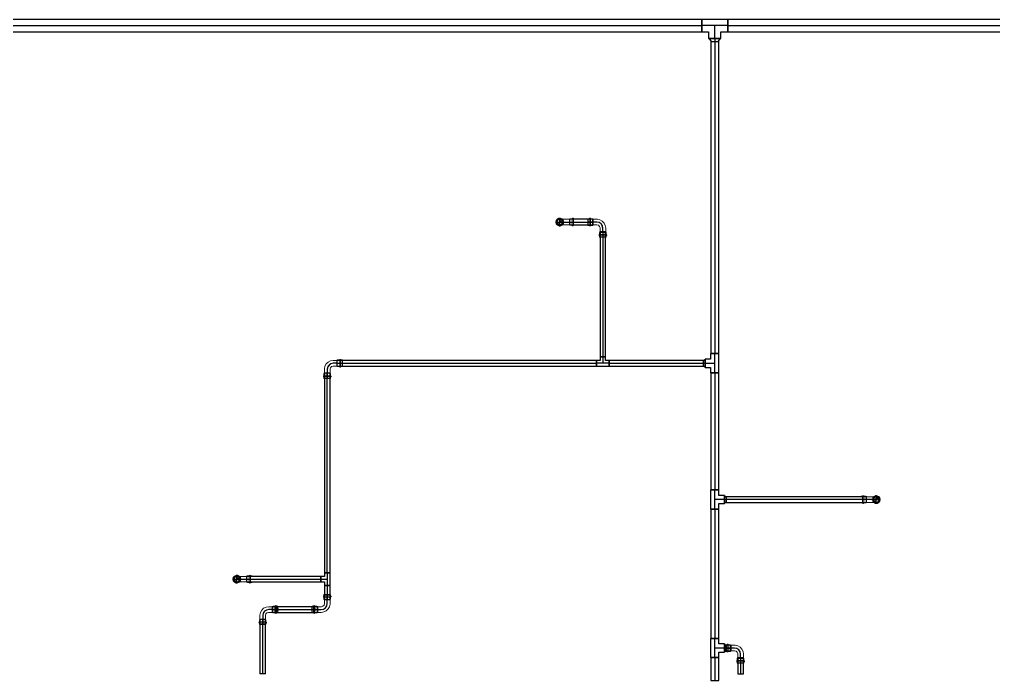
# Model space of a CAD drawing. Header units: inches. Extents: x -3326 to -59, y 8 to 1043.
# Drawn here: x -2583 to -2356.8, y 119.8 to 273.4 of the extents above; entities that cross this region are included whole.
import ezdxf

# ---------------------------------------------------------------- set-up
doc = ezdxf.new("R2010")
doc.units = ezdxf.units.IN
doc.header["$MEASUREMENT"] = 0
doc.layers.add('P-PIPE', color=3, linetype='Continuous', lineweight=9)
doc.layers.add('X - REF - FP', color=7, linetype='Continuous', true_color=0xb90000)

# ---------------------------------------------------------------- blocks, each defined once
blk = doc.blocks.new('Victaulic-VicPress316-Elbow 90-45deg Style P568_P571 - Standard-V2-FOURTH LEVEL')
at = {"layer": 'P-PIPE'}
for p, q in [((-3203.7, 731.1), (-3203.7, 730.16)), ((-3203.05, 732.49), (-3203.05, 732.49)), ((-3203.05, 732.49), (-3203.05, 731.1)), ((-3203.05, 731.1), (-3203.05, 730.16)), ((-3202.39, 730.16), (-3202.39, 731.1)), ((-3203.81, 730.05), (-3203.81, 729.6)), ((-3203.81, 729.31), (-3203.81, 728.97)), ((-3203.7, 730.27), (-3203.7, 728.97)), ((-3203.05, 730.16), (-3203.7, 730.16)), ((-3203.7, 730.16), (-3203.05, 730.16)), ((-3203.05, 730.27), (-3203.05, 730.27)), ((-3203.05, 730.27), (-3203.05, 730.27)), ((-3202.39, 730.16), (-3203.05, 730.16)), ((-3203.05, 730.16), (-3202.39, 730.16)), ((-3203.05, 729.6), (-3203.05, 729.6)), ((-3203.05, 729.6), (-3203.05, 729.6)), ((-3203.05, 729.31), (-3203.05, 729.31)), ((-3203.05, 729.31), (-3203.05, 729.31)), ((-3203.05, 728.97), (-3203.05, 728.97)), ((-3203.05, 728.97), (-3203.05, 728.97)), ((-3203.05, 728.97), (-3203.05, 728.97)), ((-3203.05, 728.97), (-3203.05, 728.97)), ((-3202.39, 728.97), (-3202.39, 730.27)), ((-3202.28, 729.6), (-3202.28, 730.05)), ((-3202.28, 728.97), (-3202.28, 729.31))]:
    blk.add_line(p, q, dxfattribs=at)
at = {"layer": 'P-PIPE', "flags": 128}
for points in [[(-3203.05, 733.4), (-3203.45, 733.31), (-3203.76, 733.05), (-3203.94, 732.68), (-3203.93, 732.27), (-3203.75, 731.91), (-3203.42, 731.66), (-3203.05, 731.58)], [(-3203.05, 733.26), (-3203.41, 733.16), (-3203.69, 732.91), (-3203.81, 732.56), (-3203.75, 732.19), (-3203.52, 731.89), (-3203.18, 731.74), (-3203.05, 731.72)], [(-3203.05, 731.58), (-3202.65, 731.67), (-3202.33, 731.93), (-3202.15, 732.3), (-3202.16, 732.71), (-3202.35, 733.07), (-3202.67, 733.32), (-3203.05, 733.4)], [(-3203.05, 731.72), (-3202.68, 731.82), (-3202.41, 732.07), (-3202.28, 732.42), (-3202.34, 732.79), (-3202.57, 733.09), (-3202.91, 733.24), (-3203.05, 733.26)], [(-3203.7, 732.49), (-3203.7, 732.4), (-3203.7, 732.13), (-3203.7, 731.73), (-3203.7, 731.24), (-3203.7, 731.1)], [(-3202.39, 731.1), (-3202.39, 731.6), (-3202.39, 732.03), (-3202.39, 732.34), (-3202.39, 732.48), (-3202.39, 732.49)], [(-3203.81, 729.31), (-3203.93, 729.38), (-3203.94, 729.51), (-3203.83, 729.6), (-3203.81, 729.6)], [(-3203.81, 730.05), (-3203.72, 730.25), (-3203.7, 730.27)], [(-3203.81, 729.6), (-3203.72, 729.6), (-3203.47, 729.6), (-3203.11, 729.6), (-3203.05, 729.6)], [(-3203.05, 729.6), (-3203.41, 729.6), (-3203.69, 729.6), (-3203.81, 729.6), (-3203.81, 729.6)], [(-3203.81, 729.31), (-3203.72, 729.31), (-3203.47, 729.31), (-3203.11, 729.31), (-3203.05, 729.31)], [(-3203.05, 729.31), (-3203.41, 729.31), (-3203.69, 729.31), (-3203.81, 729.31), (-3203.81, 729.31)], [(-3202.28, 729.6), (-3202.37, 729.6), (-3202.62, 729.6), (-3202.98, 729.6), (-3203.05, 729.6)], [(-3203.05, 729.6), (-3202.68, 729.6), (-3202.41, 729.6), (-3202.28, 729.6), (-3202.28, 729.6)], [(-3202.28, 729.31), (-3202.37, 729.31), (-3202.62, 729.31), (-3202.98, 729.31), (-3203.05, 729.31)], [(-3203.05, 729.31), (-3202.68, 729.31), (-3202.41, 729.31), (-3202.28, 729.31), (-3202.28, 729.31)], [(-3202.39, 730.27), (-3202.28, 730.08), (-3202.28, 730.05)], [(-3202.28, 729.6), (-3202.16, 729.53), (-3202.15, 729.39), (-3202.26, 729.31), (-3202.28, 729.31)]]:
    blk.add_lwpolyline(points, dxfattribs=at)
at = {"layer": 'P-PIPE'}
for radius, start, end in [(0.767, 90, 270), (0.767, 90, 270), (0.767, 90, 270), (0.658, 90, 270), (0.658, 90, 270), (0.658, 90, 180), (0.766, 270, 90), (0.766, 270, 90), (0.766, 270, 90), (0.658, 270, 90), (0.657, 270, 90), (0.658, 0, 90), (0.658, 180, 270), (0.658, 270, 0)]:
    blk.add_arc((-3203.05, 732.49), radius, start, end, dxfattribs=at)
blk = doc.blocks.new('Victaulic-VicPress316-Elbow 90-45deg Style P568_P571 - Standard-V1-FOURTH LEVEL')
at = {"layer": 'P-PIPE'}
for p, q in [((-0.77, 3.52), (-0.77, 3.18)), ((0.77, 3.52), (-0.77, 3.52)), ((-0.77, 3.52), (0.77, 3.52)), ((-0.77, 3.18), (0.77, 3.18)), ((0.77, 3.18), (-0.77, 3.18)), ((-0.77, 2.89), (-0.77, 2.44)), ((-0.77, 2.89), (0.77, 2.89)), ((0.77, 2.89), (-0.77, 2.89)), ((-0.66, 3.52), (-0.66, 2.22)), ((-0.66, 3.52), (0.66, 3.52)), ((0.66, 3.52), (-0.66, 3.52)), ((-0.66, 2.33), (-0.66, 1.39)), ((0, 2.33), (-0.66, 2.33)), ((-0.66, 2.33), (0, 2.33)), ((0, 2.33), (0.66, 2.33)), ((0.66, 2.33), (0, 2.33)), ((0, 1.39), (0, 2.33)), ((0.66, 2.22), (0.66, 3.52)), ((0.66, 1.39), (0.66, 2.33)), ((0.77, 3.18), (0.77, 3.52)), ((0.77, 2.44), (0.77, 2.89)), ((-3.18, 0.77), (-3.52, 0.77)), ((-3.52, 0.77), (-3.52, -0.77)), ((-3.52, -0.77), (-3.52, 0.77)), ((-2.22, 0.66), (-3.52, 0.66)), ((-3.52, -0.66), (-3.52, 0.66)), ((-3.52, 0.66), (-3.52, -0.66)), ((-3.18, -0.77), (-3.18, 0.77)), ((-3.18, 0.77), (-3.18, -0.77)), ((-2.44, 0.77), (-2.89, 0.77)), ((-2.89, -0.77), (-2.89, 0.77)), ((-2.89, 0.77), (-2.89, -0.77)), ((-1.39, 0.66), (-2.33, 0.66)), ((-2.33, 0), (-2.33, 0.66)), ((-2.33, 0.66), (-2.33, 0)), ((-2.22, -0.66), (-2.22, 0.66)), ((-2.22, 0.66), (-2.22, -0.66)), ((-0.66, 2.22), (0.66, 2.22)), ((0.66, 2.22), (-0.66, 2.22)), ((-3.52, -0.66), (-2.22, -0.66)), ((-3.52, -0.77), (-3.18, -0.77)), ((-2.89, -0.77), (-2.44, -0.77)), ((-2.33, 0), (-2.33, -0.66)), ((-2.33, -0.66), (-2.33, 0)), ((-1.39, 0), (-2.33, 0)), ((-2.33, -0.66), (-1.39, -0.66))]:
    blk.add_line(p, q, dxfattribs=at)
at = {"layer": 'P-PIPE', "flags": 128}
for points in [[(-0.77, 2.89), (-0.89, 2.96), (-0.9, 3.1), (-0.79, 3.18), (-0.77, 3.18)], [(0.77, 3.18), (0.67, 3.18), (0.42, 3.18), (0.07, 3.18), (-0.3, 3.18), (-0.6, 3.18), (-0.75, 3.18), (-0.77, 3.18)], [(-0.77, 3.18), (-0.67, 3.18), (-0.42, 3.18), (-0.07, 3.18), (0.3, 3.18), (0.6, 3.18), (0.75, 3.18), (0.77, 3.18)], [(-0.77, 2.89), (-0.67, 2.89), (-0.42, 2.89), (-0.07, 2.89), (0.3, 2.89), (0.6, 2.89), (0.75, 2.89), (0.77, 2.89)], [(0.77, 2.89), (0.67, 2.89), (0.42, 2.89), (0.07, 2.89), (-0.3, 2.89), (-0.6, 2.89), (-0.75, 2.89), (-0.77, 2.89)], [(-0.66, 2.22), (-0.77, 2.41), (-0.77, 2.44)], [(0.77, 2.44), (0.68, 2.24), (0.66, 2.22)], [(0.77, 3.18), (0.89, 3.11), (0.9, 2.98), (0.79, 2.89), (0.77, 2.89)], [(-3.18, 0.77), (-3.11, 0.89), (-2.98, 0.9), (-2.89, 0.79), (-2.89, 0.77)], [(-3.18, 0.77), (-3.18, 0.67), (-3.18, 0.42), (-3.18, 0.07), (-3.18, -0.3), (-3.18, -0.6), (-3.18, -0.75), (-3.18, -0.77)], [(-3.18, -0.77), (-3.18, -0.67), (-3.18, -0.42), (-3.18, -0.07), (-3.18, 0.3), (-3.18, 0.6), (-3.18, 0.75), (-3.18, 0.77)], [(-2.89, -0.77), (-2.89, -0.67), (-2.89, -0.42), (-2.89, -0.07), (-2.89, 0.3), (-2.89, 0.6), (-2.89, 0.75), (-2.89, 0.77)], [(-2.89, 0.77), (-2.89, 0.67), (-2.89, 0.42), (-2.89, 0.07), (-2.89, -0.3), (-2.89, -0.6), (-2.89, -0.75), (-2.89, -0.77)], [(-2.44, 0.77), (-2.24, 0.68), (-2.22, 0.66)], [(-0.66, 1.39), (-0.75, 1.04), (-1, 0.77), (-1.35, 0.66), (-1.39, 0.66)], [(-1.39, -0.66), (-0.78, -0.56), (-0.23, -0.29), (0.22, 0.13), (0.53, 0.67), (0.65, 1.27), (0.66, 1.39)], [(-2.89, -0.77), (-2.96, -0.89), (-3.1, -0.9), (-3.18, -0.79), (-3.18, -0.77)], [(-2.22, -0.66), (-2.41, -0.77), (-2.44, -0.77)]]:
    blk.add_lwpolyline(points, dxfattribs=at)
at = {"layer": 'P-PIPE'}
blk.add_arc((-1.39, 1.39), 1.39, 270, 0, dxfattribs=at)
blk = doc.blocks.new('Victaulic-VicPress316-Elbow 90-45deg Style P568_P571 - Standard-V7-FOURTH LEVEL')
at = {"layer": 'P-PIPE'}
for p, q in [((-2524.19, 136.96), (-2525.12, 136.96)), ((-2525.12, 136.31), (-2524.19, 136.31)), ((-2523, 136.96), (-2524.3, 136.96)), ((-2523.63, 137.07), (-2524.08, 137.07)), ((-2523, 137.07), (-2523.34, 137.07)), ((-2527.28, 133.87), (-2527.28, 133.42)), ((-2527.17, 134.91), (-2527.17, 133.98)), ((-2527.17, 134.09), (-2527.17, 132.79)), ((-2525.86, 134.09), (-2527.17, 134.09)), ((-2527.17, 134.09), (-2525.86, 134.09)), ((-2526.56, 133.98), (-2527.17, 133.98)), ((-2527.17, 133.98), (-2526.47, 133.98)), ((-2525.86, 133.98), (-2526.56, 133.98)), ((-2526.51, 134.91), (-2526.51, 133.98)), ((-2526.47, 133.98), (-2525.86, 133.98)), ((-2525.86, 133.98), (-2525.86, 134.91)), ((-2525.86, 132.79), (-2525.86, 134.09)), ((-2525.75, 133.42), (-2525.75, 133.87)), ((-2525.12, 135.65), (-2524.19, 135.65)), ((-2524.3, 135.65), (-2523, 135.65)), ((-2524.08, 135.54), (-2523.63, 135.54)), ((-2523.34, 135.54), (-2523, 135.54)), ((-2527.28, 133.42), (-2527.28, 133.42)), ((-2525.75, 133.42), (-2527.28, 133.42)), ((-2527.28, 133.42), (-2525.75, 133.42)), ((-2527.28, 133.12), (-2527.28, 132.79)), ((-2527.28, 133.12), (-2527.28, 133.12)), ((-2525.75, 133.12), (-2527.28, 133.12)), ((-2527.28, 133.12), (-2525.75, 133.12)), ((-2527.28, 132.79), (-2525.75, 132.79)), ((-2525.75, 132.79), (-2527.28, 132.79)), ((-2525.86, 132.79), (-2527.17, 132.79)), ((-2527.17, 132.79), (-2525.86, 132.79)), ((-2525.75, 133.42), (-2525.75, 133.42)), ((-2525.75, 132.79), (-2525.75, 133.12)), ((-2525.75, 133.12), (-2525.75, 133.12))]:
    blk.add_line(p, q, dxfattribs=at)
at = {"layer": 'P-PIPE', "flags": 128}
for points in [[(-2525.12, 136.96), (-2525.73, 136.87), (-2526.29, 136.6), (-2526.74, 136.18), (-2527.04, 135.64), (-2527.17, 135.03), (-2527.17, 134.91)], [(-2524.08, 137.07), (-2524.26, 137.01), (-2524.3, 136.96)], [(-2523.48, 137.22), (-2523.6, 137.17), (-2523.63, 137.1), (-2523.65, 137.02), (-2523.66, 136.87), (-2523.67, 136.61), (-2523.68, 136.25), (-2523.67, 135.91), (-2523.66, 135.69), (-2523.65, 135.58), (-2523.64, 135.53), (-2523.63, 135.51), (-2523.61, 135.47), (-2523.48, 135.39)], [(-2523.48, 137.22), (-2523.37, 137.17), (-2523.34, 137.1), (-2523.32, 137.02), (-2523.31, 136.87), (-2523.3, 136.61), (-2523.29, 136.25), (-2523.3, 135.91), (-2523.31, 135.69), (-2523.32, 135.58), (-2523.33, 135.53), (-2523.34, 135.51), (-2523.36, 135.47), (-2523.48, 135.39)], [(-2527.28, 133.87), (-2527.19, 134.07), (-2527.17, 134.09)], [(-2525.86, 134.91), (-2525.77, 135.27), (-2525.52, 135.54), (-2525.17, 135.65), (-2525.12, 135.65)], [(-2525.86, 134.09), (-2525.75, 133.89), (-2525.75, 133.87)], [(-2524.08, 135.54), (-2524.26, 135.6), (-2524.3, 135.65)], [(-2527.28, 133.12), (-2527.4, 133.19), (-2527.41, 133.33), (-2527.3, 133.41), (-2527.28, 133.42)], [(-2525.75, 133.42), (-2525.86, 133.42), (-2526.13, 133.42), (-2526.5, 133.42), (-2526.86, 133.42), (-2527.14, 133.42), (-2527.28, 133.42), (-2527.28, 133.42)], [(-2527.28, 133.42), (-2527.17, 133.42), (-2526.9, 133.42), (-2526.53, 133.42), (-2526.17, 133.42), (-2525.89, 133.42), (-2525.75, 133.42), (-2525.75, 133.42)], [(-2527.28, 133.12), (-2527.19, 133.12), (-2526.94, 133.12), (-2526.58, 133.12), (-2526.21, 133.12), (-2525.91, 133.12), (-2525.76, 133.12), (-2525.75, 133.12)], [(-2525.75, 133.12), (-2525.84, 133.12), (-2526.09, 133.12), (-2526.45, 133.12), (-2526.82, 133.12), (-2527.12, 133.12), (-2527.27, 133.12), (-2527.28, 133.12)], [(-2525.75, 133.42), (-2525.63, 133.35), (-2525.62, 133.21), (-2525.73, 133.13), (-2525.75, 133.12)]]:
    blk.add_lwpolyline(points, dxfattribs=at)
at = {"layer": 'P-PIPE'}
for centre, major_axis, ratio, start_param, end_param in [((-2525.12, 134.91), (0, 1.39), 0.998069, 0, 1.570796), ((-2524.3, 136.31), (0, 0.657), 0.06211, 0, 3.141593), ((-2524.3, 136.31), (0, 0.657), 0.06211, 3.141593, 6.283185), ((-2524.19, 136.31), (0, 0.657), 0.06211, 0, 1.570796), ((-2524.19, 136.31), (0, 0.657), 0.06211, 1.570796, 3.141593), ((-2524.19, 136.31), (0, 0.657), 0.06211, 4.712389, 6.283185), ((-2524.19, 136.31), (0, 0.657), 0.06211, 3.141593, 4.712389), ((-2523.63, 136.31), (0, 0.767), 0.06211, 0, 3.141593), ((-2523.63, 136.31), (0, 0.767), 0.06211, 3.141593, 6.283185), ((-2523.34, 136.31), (0, 0.767), 0.06211, 0, 3.141593), ((-2523.34, 136.31), (0, 0.767), 0.06211, 3.141593, 6.283185), ((-2523, 136.31), (0, 0.767), 0.06211, 0, 3.141593), ((-2523, 136.31), (0, 0.657), 0.06211, 0, 3.141593), ((-2523, 136.31), (0, 0.767), 0.06211, 3.141593, 6.283185), ((-2523, 136.31), (0, 0.657), 0.06211, 3.141593, 6.283185)]:
    blk.add_ellipse(centre, major_axis=major_axis, ratio=ratio, start_param=start_param, end_param=end_param, dxfattribs=at)
blk = doc.blocks.new('Victaulic-VicPress316-Elbow 90-45deg Style P568_P571 - Standard-V8-FOURTH LEVEL')
at = {"layer": 'P-PIPE'}
for p, q in [((-2512.28, 139.83), (-2512.28, 139.49)), ((-2510.75, 139.83), (-2512.28, 139.83)), ((-2512.28, 139.83), (-2510.75, 139.83)), ((-2512.28, 139.49), (-2512.28, 139.49)), ((-2512.28, 139.49), (-2510.75, 139.49)), ((-2510.75, 139.49), (-2512.28, 139.49)), ((-2512.28, 139.2), (-2512.28, 139.2)), ((-2512.28, 139.2), (-2512.28, 138.75)), ((-2512.28, 139.2), (-2510.75, 139.2)), ((-2510.75, 139.2), (-2512.28, 139.2)), ((-2512.17, 139.83), (-2512.17, 138.53)), ((-2512.17, 139.83), (-2510.86, 139.83)), ((-2510.86, 139.83), (-2512.17, 139.83)), ((-2512.17, 138.64), (-2512.17, 137.7)), ((-2511.47, 138.64), (-2512.17, 138.64)), ((-2512.17, 138.64), (-2511.56, 138.64)), ((-2512.17, 138.53), (-2510.86, 138.53)), ((-2510.86, 138.53), (-2512.17, 138.53)), ((-2511.56, 138.64), (-2510.86, 138.64)), ((-2511.51, 137.7), (-2511.51, 138.64)), ((-2510.86, 138.64), (-2511.47, 138.64)), ((-2510.86, 138.53), (-2510.86, 139.83)), ((-2510.86, 137.7), (-2510.86, 138.64)), ((-2510.75, 139.49), (-2510.75, 139.83)), ((-2510.75, 139.49), (-2510.75, 139.49)), ((-2510.75, 139.2), (-2510.75, 139.2)), ((-2510.75, 138.75), (-2510.75, 139.2)), ((-2514.69, 137.07), (-2515.03, 137.07)), ((-2513.73, 136.96), (-2515.03, 136.96)), ((-2513.95, 137.07), (-2514.4, 137.07)), ((-2512.91, 136.96), (-2513.84, 136.96)), ((-2512.91, 136.31), (-2513.84, 136.31)), ((-2515.03, 135.65), (-2513.73, 135.65)), ((-2515.03, 135.54), (-2514.69, 135.54)), ((-2514.4, 135.54), (-2513.95, 135.54)), ((-2513.84, 135.65), (-2512.91, 135.65))]:
    blk.add_line(p, q, dxfattribs=at)
at = {"layer": 'P-PIPE', "flags": 128}
for points in [[(-2512.28, 139.2), (-2512.4, 139.26), (-2512.41, 139.4), (-2512.3, 139.49), (-2512.28, 139.49)], [(-2510.75, 139.49), (-2510.86, 139.49), (-2511.13, 139.49), (-2511.5, 139.49), (-2511.86, 139.49), (-2512.14, 139.49), (-2512.28, 139.49), (-2512.28, 139.49)], [(-2512.28, 139.49), (-2512.17, 139.49), (-2511.9, 139.49), (-2511.53, 139.49), (-2511.17, 139.49), (-2510.89, 139.49), (-2510.75, 139.49), (-2510.75, 139.49)], [(-2512.28, 139.2), (-2512.19, 139.2), (-2511.94, 139.2), (-2511.58, 139.2), (-2511.21, 139.2), (-2510.91, 139.2), (-2510.76, 139.2), (-2510.75, 139.2)], [(-2510.75, 139.2), (-2510.84, 139.2), (-2511.09, 139.2), (-2511.45, 139.2), (-2511.82, 139.2), (-2512.12, 139.2), (-2512.27, 139.2), (-2512.28, 139.2)], [(-2512.17, 138.53), (-2512.28, 138.72), (-2512.28, 138.75)], [(-2510.75, 138.75), (-2510.84, 138.54), (-2510.86, 138.53)], [(-2510.75, 139.49), (-2510.63, 139.42), (-2510.62, 139.28), (-2510.73, 139.2), (-2510.75, 139.2)], [(-2514.55, 137.22), (-2514.66, 137.17), (-2514.69, 137.1), (-2514.71, 137.02), (-2514.72, 136.87), (-2514.73, 136.61), (-2514.74, 136.25), (-2514.73, 135.91), (-2514.72, 135.69), (-2514.71, 135.58), (-2514.7, 135.53), (-2514.69, 135.51), (-2514.67, 135.47), (-2514.55, 135.39)], [(-2514.55, 137.22), (-2514.43, 137.17), (-2514.4, 137.1), (-2514.38, 137.02), (-2514.37, 136.87), (-2514.36, 136.61), (-2514.35, 136.25), (-2514.36, 135.91), (-2514.37, 135.69), (-2514.38, 135.58), (-2514.39, 135.53), (-2514.4, 135.51), (-2514.42, 135.47), (-2514.55, 135.39)], [(-2513.95, 137.07), (-2513.77, 137.01), (-2513.73, 136.96)], [(-2512.17, 137.7), (-2512.26, 137.34), (-2512.51, 137.08), (-2512.86, 136.97), (-2512.91, 136.96)], [(-2512.91, 135.65), (-2512.3, 135.74), (-2511.74, 136.01), (-2511.29, 136.44), (-2510.99, 136.97), (-2510.86, 137.58), (-2510.86, 137.7)], [(-2513.95, 135.54), (-2513.77, 135.6), (-2513.73, 135.65)]]:
    blk.add_lwpolyline(points, dxfattribs=at)
at = {"layer": 'P-PIPE'}
for centre, major_axis, ratio, start_param, end_param in [((-2515.03, 136.31), (0, 0.767), 0.06211, 0, 3.141593), ((-2515.03, 136.31), (0, 0.657), 0.06211, 0, 3.141593), ((-2515.03, 136.31), (0, 0.766), 0.06211, 3.141593, 6.283185), ((-2515.03, 136.31), (0, 0.657), 0.06211, 3.141593, 6.283185), ((-2514.69, 136.31), (0, 0.766), 0.06211, 0, 3.141593), ((-2514.69, 136.31), (0, 0.767), 0.06211, 3.141593, 6.283185), ((-2514.4, 136.31), (0, 0.766), 0.06211, 0, 3.141593), ((-2514.4, 136.31), (0, 0.767), 0.06211, 3.141593, 6.283185), ((-2513.84, 136.31), (0, 0.657), 0.06211, 0, 1.570796), ((-2513.84, 136.31), (0, 0.657), 0.06211, 1.570796, 3.141593), ((-2513.84, 136.31), (0, 0.657), 0.06211, 4.712389, 6.283185), ((-2513.84, 136.31), (0, 0.657), 0.06211, 3.141593, 4.712389), ((-2513.73, 136.31), (0, 0.657), 0.06211, 0, 3.141593), ((-2513.73, 136.31), (0, 0.657), 0.06211, 3.141593, 6.283185), ((-2512.91, 137.7), (0, 1.39), 0.998069, 3.141593, 4.712389)]:
    blk.add_ellipse(centre, major_axis=major_axis, ratio=ratio, start_param=start_param, end_param=end_param, dxfattribs=at)

msp = doc.modelspace()

# ---------------------------------------------------------------- linework, layer by layer
at = {"layer": 'X - REF - FP'}
for p, q in [((-2424.51, 273.44), (-2592.01, 273.44)), ((-2592.01, 272), (-2424.51, 272)), ((-2592.01, 272), (-2424.51, 272)), ((-2424.51, 270.56), (-2424.51, 273.44)), ((-2418.52, 273.44), (-2424.51, 273.44)), ((-2424.51, 270.56), (-2424.51, 273.44)), ((-2424.51, 273.44), (-2424.51, 270.56)), ((-2418.52, 272), (-2424.51, 272)), ((-2421.51, 269.01), (-2421.51, 272)), ((-2418.52, 270.56), (-2418.52, 273.44)), ((-2418.52, 273.44), (-2418.52, 270.56)), ((-2292.62, 273.44), (-2418.52, 273.44)), ((-2418.52, 270.56), (-2418.52, 273.44)), ((-2418.52, 272), (-2292.62, 272)), ((-2418.52, 272), (-2292.62, 272)), ((-2592.01, 270.56), (-2424.51, 270.56)), ((-2424.51, 270.56), (-2422.95, 270.56)), ((-2422.95, 270.56), (-2422.95, 269.01)), ((-2420.08, 270.56), (-2418.52, 270.56)), ((-2420.08, 269.01), (-2420.08, 270.56)), ((-2418.52, 270.56), (-2292.62, 270.56)), ((-2420.08, 269.01), (-2422.95, 269.01)), ((-2422.95, 269.01), (-2420.08, 269.01)), ((-2422.83, 269.01), (-2422.33, 268.35)), ((-2422.46, 268.35), (-2422.46, 195.77)), ((-2422.46, 268.35), (-2420.56, 268.35)), ((-2421.51, 269.01), (-2421.51, 268.35)), ((-2421.51, 268.35), (-2421.51, 195.77)), ((-2421.51, 268.35), (-2421.51, 195.77)), ((-2420.7, 268.35), (-2420.2, 269.01)), ((-2420.56, 195.77), (-2420.56, 268.35)), ((-2458.51, 226.36), (-2456.51, 226.36)), ((-2457.51, 225.36), (-2457.51, 227.36)), ((-2457.51, 226.36), (-2456.12, 226.36)), ((-2456.12, 226.36), (-2455.18, 226.36)), ((-2456.12, 226.36), (-2453.99, 226.36)), ((-2449.84, 227.02), (-2455.18, 227.02)), ((-2455.18, 225.71), (-2455.18, 227.02)), ((-2455.18, 226.36), (-2449.84, 226.36)), ((-2455.18, 226.36), (-2449.84, 226.36)), ((-2448.91, 226.36), (-2451.03, 226.36)), ((-2449.84, 225.71), (-2449.84, 227.02)), ((-2448.91, 226.36), (-2449.84, 226.36)), ((-2455.18, 225.71), (-2449.84, 225.71)), ((-2448.17, 224.03), (-2448.17, 195.02)), ((-2448.17, 224.03), (-2446.86, 224.03)), ((-2447.51, 224.03), (-2447.51, 224.97)), ((-2447.51, 224.03), (-2447.51, 195.02)), ((-2447.51, 224.03), (-2447.51, 195.02)), ((-2446.86, 195.02), (-2446.86, 224.03)), ((-2448.17, 195.02), (-2446.86, 195.02)), ((-2448.17, 195.02), (-2448.17, 194.19)), ((-2446.86, 195.02), (-2448.17, 195.02)), ((-2448.17, 195.02), (-2446.86, 195.02)), ((-2447.51, 195.02), (-2447.51, 193.53)), ((-2446.86, 194.19), (-2446.86, 195.02)), ((-2422.47, 195.77), (-2422.47, 194.48)), ((-2422.47, 195.77), (-2420.56, 195.77)), ((-2420.56, 195.77), (-2422.47, 195.77)), ((-2422.46, 195.77), (-2420.56, 195.77)), ((-2421.51, 191.28), (-2421.51, 195.77)), ((-2420.56, 191.28), (-2420.56, 195.77)), ((-2509.18, 193.53), (-2510.12, 193.53)), ((-2449.01, 194.19), (-2509.18, 194.19)), ((-2509.18, 192.87), (-2509.18, 194.19)), ((-2509.18, 193.53), (-2449.01, 193.53)), ((-2509.18, 193.53), (-2449.01, 193.53)), ((-2509.18, 192.87), (-2449.01, 192.87)), ((-2448.17, 194.19), (-2449.01, 194.19)), ((-2449.01, 194.19), (-2449.01, 192.87)), ((-2449.01, 192.87), (-2449.01, 194.19)), ((-2449.01, 192.87), (-2449.01, 194.19)), ((-2446.02, 193.53), (-2449.01, 193.53)), ((-2449.01, 192.87), (-2446.02, 192.87)), ((-2446.02, 194.19), (-2446.86, 194.19)), ((-2424.17, 194.19), (-2446.02, 194.19)), ((-2446.02, 192.87), (-2446.02, 194.19)), ((-2446.02, 194.19), (-2446.02, 192.87)), ((-2446.02, 192.87), (-2446.02, 194.19)), ((-2446.02, 193.53), (-2424.17, 193.53)), ((-2446.02, 193.53), (-2424.17, 193.53)), ((-2446.02, 192.87), (-2424.17, 192.87)), ((-2423.76, 194.34), (-2424.17, 194.09)), ((-2424.17, 192.87), (-2424.17, 194.19)), ((-2423.76, 193.53), (-2424.17, 193.53)), ((-2424.17, 192.97), (-2423.76, 192.72)), ((-2422.47, 194.48), (-2423.76, 194.48)), ((-2423.76, 192.58), (-2423.76, 194.48)), ((-2423.76, 194.48), (-2423.76, 192.58)), ((-2423.76, 193.53), (-2421.51, 193.53)), ((-2423.76, 192.58), (-2422.47, 192.58)), ((-2422.47, 192.58), (-2422.47, 191.28)), ((-2512.17, 191.2), (-2512.17, 144.86)), ((-2510.86, 191.2), (-2512.17, 191.2)), ((-2511.51, 192.14), (-2511.51, 191.2)), ((-2511.51, 192.14), (-2511.51, 190.01)), ((-2511.51, 144.86), (-2511.51, 191.2)), ((-2511.51, 144.86), (-2511.51, 191.2)), ((-2510.86, 144.86), (-2510.86, 191.2)), ((-2422.47, 191.28), (-2420.56, 191.28)), ((-2420.56, 191.28), (-2422.47, 191.28)), ((-2422.46, 191.28), (-2422.46, 164.11)), ((-2422.46, 191.28), (-2420.56, 191.28)), ((-2421.51, 191.28), (-2421.51, 164.11)), ((-2421.51, 191.28), (-2421.51, 164.11)), ((-2420.56, 164.11), (-2420.56, 191.28)), ((-2422.47, 164.11), (-2422.47, 159.62)), ((-2420.56, 164.11), (-2422.47, 164.11)), ((-2422.47, 164.11), (-2420.56, 164.11)), ((-2422.46, 164.11), (-2420.56, 164.11)), ((-2421.51, 159.62), (-2421.51, 164.11)), ((-2420.56, 162.82), (-2420.56, 164.11)), ((-2419.27, 161.86), (-2421.51, 161.86)), ((-2419.27, 162.82), (-2420.56, 162.82)), ((-2420.56, 159.62), (-2420.56, 160.91)), ((-2420.56, 160.91), (-2419.27, 160.91)), ((-2419.27, 160.91), (-2419.27, 162.82)), ((-2419.27, 162.82), (-2419.27, 160.91)), ((-2418.86, 162.43), (-2419.27, 162.68)), ((-2419.27, 161.86), (-2418.86, 161.86)), ((-2419.27, 161.05), (-2418.86, 161.3)), ((-2386.34, 162.52), (-2418.86, 162.52)), ((-2418.86, 162.52), (-2418.86, 161.21)), ((-2386.34, 161.86), (-2418.86, 161.86)), ((-2386.34, 161.86), (-2418.86, 161.86)), ((-2418.86, 161.21), (-2386.34, 161.21)), ((-2385.41, 161.86), (-2387.53, 161.86)), ((-2386.34, 162.52), (-2386.34, 161.21)), ((-2385.41, 161.86), (-2386.34, 161.86)), ((-2384.01, 161.86), (-2385.41, 161.86)), ((-2385.01, 161.86), (-2383.01, 161.86)), ((-2384.01, 160.86), (-2384.01, 162.86)), ((-2420.56, 159.62), (-2422.47, 159.62)), ((-2422.47, 159.62), (-2420.56, 159.62)), ((-2422.46, 159.62), (-2422.46, 129.61)), ((-2422.46, 159.62), (-2420.56, 159.62)), ((-2421.51, 159.62), (-2421.51, 129.61)), ((-2421.51, 159.62), (-2421.51, 129.61)), ((-2420.56, 129.61), (-2420.56, 159.62)), ((-2510.86, 144.86), (-2512.17, 144.86)), ((-2512.17, 144.86), (-2512.17, 144.02)), ((-2512.17, 144.86), (-2510.86, 144.86)), ((-2510.86, 144.86), (-2512.17, 144.86)), ((-2511.51, 144.86), (-2511.51, 141.87)), ((-2510.86, 141.87), (-2510.86, 144.86)), ((-2533.51, 143.36), (-2531.51, 143.36)), ((-2532.51, 142.36), (-2532.51, 144.36)), ((-2532.51, 143.36), (-2531.12, 143.36)), ((-2531.12, 143.36), (-2530.18, 143.36)), ((-2531.12, 143.36), (-2528.99, 143.36)), ((-2513.01, 144.02), (-2530.18, 144.02)), ((-2530.18, 142.71), (-2530.18, 144.02)), ((-2530.18, 143.36), (-2513.01, 143.36)), ((-2530.18, 143.36), (-2513.01, 143.36)), ((-2530.18, 142.71), (-2513.01, 142.71)), ((-2513.01, 142.71), (-2513.01, 144.02)), ((-2512.17, 144.02), (-2513.01, 144.02)), ((-2513.01, 144.02), (-2513.01, 142.71)), ((-2513.01, 142.71), (-2513.01, 144.02)), ((-2513.01, 143.36), (-2511.51, 143.36)), ((-2513.01, 142.71), (-2512.17, 142.71)), ((-2512.17, 142.71), (-2512.17, 141.87)), ((-2512.17, 141.87), (-2510.86, 141.87)), ((-2510.86, 141.87), (-2512.17, 141.87)), ((-2512.17, 141.87), (-2512.17, 138.64)), ((-2512.17, 141.87), (-2510.86, 141.87)), ((-2511.51, 141.87), (-2511.51, 138.64)), ((-2511.51, 141.87), (-2511.51, 138.64)), ((-2510.86, 138.64), (-2510.86, 141.87)), ((-2512.17, 138.64), (-2510.86, 138.64)), ((-2511.51, 137.7), (-2511.51, 139.83)), ((-2511.51, 137.7), (-2511.51, 138.64)), ((-2524.19, 136.31), (-2525.12, 136.31)), ((-2513.84, 136.96), (-2524.19, 136.96)), ((-2524.19, 136.31), (-2513.84, 136.31)), ((-2524.19, 136.31), (-2513.84, 136.31)), ((-2513.84, 136.31), (-2512.91, 136.31)), ((-2527.17, 133.98), (-2527.17, 121.36)), ((-2525.86, 133.98), (-2527.17, 133.98)), ((-2526.51, 134.91), (-2526.51, 133.98)), ((-2526.51, 134.91), (-2526.51, 132.79)), ((-2526.51, 121.36), (-2526.51, 133.98)), ((-2526.51, 121.36), (-2526.51, 133.98)), ((-2525.86, 121.36), (-2525.86, 133.98)), ((-2524.19, 135.65), (-2513.84, 135.65)), ((-2422.47, 129.61), (-2422.47, 125.12)), ((-2420.56, 129.61), (-2422.47, 129.61)), ((-2422.47, 129.61), (-2420.56, 129.61)), ((-2422.46, 129.61), (-2420.56, 129.61)), ((-2421.51, 125.12), (-2421.51, 129.61)), ((-2420.56, 128.32), (-2420.56, 129.61)), ((-2419.27, 127.36), (-2421.51, 127.36)), ((-2419.27, 128.32), (-2420.56, 128.32)), ((-2419.27, 126.41), (-2419.27, 128.32)), ((-2419.27, 128.32), (-2419.27, 126.41)), ((-2418.86, 127.93), (-2419.27, 128.18)), ((-2419.27, 127.36), (-2418.86, 127.36)), ((-2419.27, 126.55), (-2418.86, 126.8)), ((-2416.91, 127.36), (-2419.03, 127.36)), ((-2417.84, 128.02), (-2418.86, 128.02)), ((-2418.86, 126.71), (-2418.86, 128.02)), ((-2418.86, 127.36), (-2417.84, 127.36)), ((-2418.86, 127.36), (-2417.84, 127.36)), ((-2418.86, 126.71), (-2417.84, 126.71)), ((-2417.84, 126.71), (-2417.84, 128.02)), ((-2416.91, 127.36), (-2417.84, 127.36)), ((-2420.56, 125.12), (-2422.47, 125.12)), ((-2422.47, 125.12), (-2420.56, 125.12)), ((-2422.46, 125.12), (-2422.46, 119.8)), ((-2422.46, 125.12), (-2420.56, 125.12)), ((-2421.51, 125.12), (-2421.51, 119.8)), ((-2421.51, 125.12), (-2421.51, 119.8)), ((-2420.56, 125.12), (-2420.56, 126.41)), ((-2420.56, 126.41), (-2419.27, 126.41)), ((-2420.56, 119.8), (-2420.56, 125.12)), ((-2416.17, 125.03), (-2416.17, 121.36)), ((-2416.17, 125.03), (-2414.86, 125.03)), ((-2415.51, 125.03), (-2415.51, 125.97)), ((-2415.51, 125.03), (-2415.51, 121.36)), ((-2415.51, 125.03), (-2415.51, 121.36)), ((-2414.86, 121.36), (-2414.86, 125.03)), ((-2525.86, 121.36), (-2527.17, 121.36)), ((-2416.17, 121.36), (-2414.86, 121.36)), ((-2422.46, 119.8), (-2420.56, 119.8))]:
    msp.add_line(p, q, dxfattribs=at)
for centre, radius, start, end in [((-2457.51, 226.36), 0.658, 0, 180), ((-2457.51, 226.36), 0.657, 180, 0), ((-2457.51, 226.04), 0.329, 90, 270), ((-2457.51, 226.69), 0.329, 270, 90), ((-2448.91, 224.97), 1.39, 0, 90), ((-2510.12, 192.14), 1.39, 90, 180), ((-2384.01, 161.86), 0.658, 0, 180), ((-2384.01, 161.86), 0.657, 180, 0), ((-2384.01, 161.54), 0.329, 90, 270), ((-2384.01, 162.19), 0.329, 270, 90), ((-2532.51, 143.36), 0.658, 0, 180), ((-2532.51, 143.36), 0.657, 180, 0), ((-2532.51, 143.04), 0.329, 90, 270), ((-2532.51, 143.69), 0.329, 270, 90), ((-2416.91, 125.97), 1.39, 0, 90)]:
    msp.add_arc(centre, radius, start, end, dxfattribs=at)
for centre, major_axis, ratio, start_param, end_param in [((-2525.12, 134.91), (0, 1.39), 0.998069, 0, 1.570796), ((-2524.19, 136.31), (0, 0.657), 0.068499, 0, 1.570796), ((-2524.19, 136.31), (0, 0.657), 0.068499, 1.570796, 3.141593), ((-2524.19, 136.31), (0, 0.657), 0.068499, 4.712389, 6.283185), ((-2524.19, 136.31), (0, 0.657), 0.068499, 3.141593, 4.712389), ((-2513.84, 136.31), (0, 0.657), 0.068499, 0, 1.570796), ((-2513.84, 136.31), (0, 0.657), 0.068499, 1.570796, 3.141593), ((-2513.84, 136.31), (0, 0.657), 0.068499, 4.712389, 6.283185), ((-2513.84, 136.31), (0, 0.657), 0.068499, 3.141593, 4.712389), ((-2512.91, 137.7), (0, 1.39), 0.998069, 3.141593, 4.712389)]:
    msp.add_ellipse(centre, major_axis=major_axis, ratio=ratio, start_param=start_param, end_param=end_param, dxfattribs=at)

# ---------------------------------------------------------------- block references
for name, p, rotation in [('Victaulic-VicPress316-Elbow 90-45deg Style P568_P571 - Standard-V2-FOURTH LEVEL', (-1725.02, 3429.41), 90), ('Victaulic-VicPress316-Elbow 90-45deg Style P568_P571 - Standard-V1-FOURTH LEVEL', (-2447.51, 226.36), 90), ('Victaulic-VicPress316-Elbow 90-45deg Style P568_P571 - Standard-V1-FOURTH LEVEL', (-2511.51, 193.53), 180), ('Victaulic-VicPress316-Elbow 90-45deg Style P568_P571 - Standard-V2-FOURTH LEVEL', (-3116.5, -3041.18), 270), ('Victaulic-VicPress316-Elbow 90-45deg Style P568_P571 - Standard-V2-FOURTH LEVEL', (-1800.02, 3346.41), 90), ('Victaulic-VicPress316-Elbow 90-45deg Style P568_P571 - Standard-V1-FOURTH LEVEL', (-2415.51, 127.36), 90)]:
    msp.add_blockref(name, p, dxfattribs=dict(at, rotation=rotation))
for name in ['Victaulic-VicPress316-Elbow 90-45deg Style P568_P571 - Standard-V8-FOURTH LEVEL', 'Victaulic-VicPress316-Elbow 90-45deg Style P568_P571 - Standard-V7-FOURTH LEVEL']:
    msp.add_blockref(name, (0, 0), dxfattribs=at)

doc.saveas('drawing.dxf')
